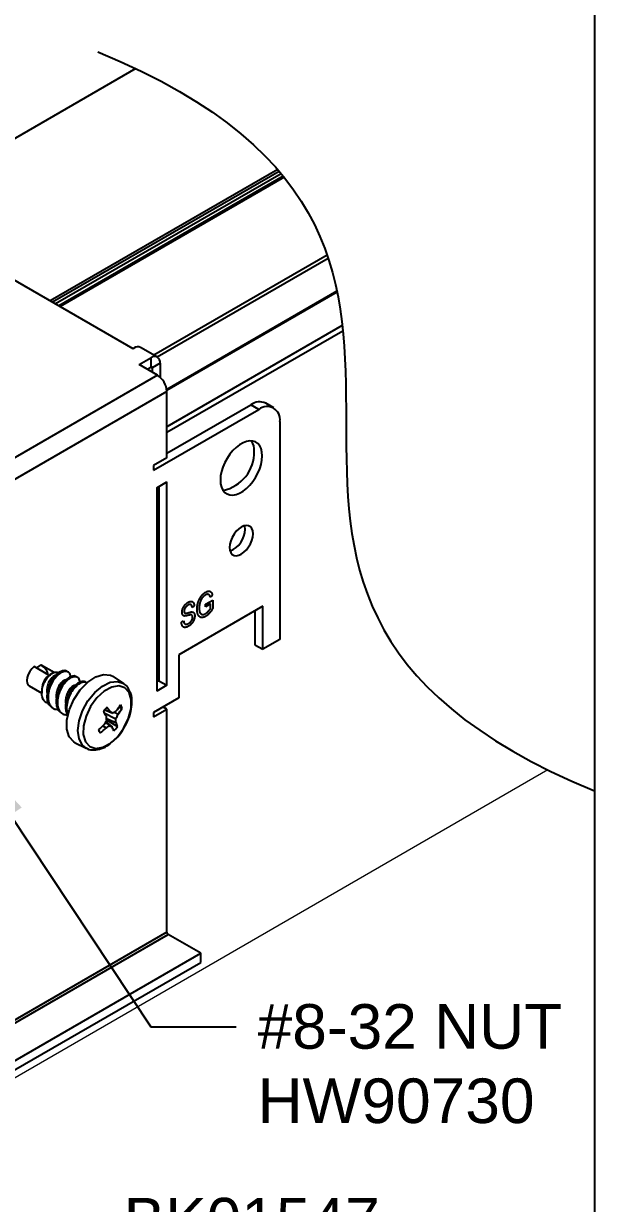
# Model space of a CAD drawing. Extents: x 0 to 9.6, y -11.7 to 0.2.
# Drawn here: x 7.156 to 9.563, y -9.211 to -4.237 of the extents above; entities that cross this region are included whole.
import ezdxf
from ezdxf import colors
from ezdxf.entities.mleader import LeaderData, LeaderLine
from ezdxf.math import Vec2, Vec3

# ---------------------------------------------------------------- set-up
doc = ezdxf.new("R2010")
doc.units = 0
doc.header["$LTSCALE"] = 0.5
doc.header["$MEASUREMENT"] = 0
for name, color, linetype in [('Dimension', 10, 'CONTINUOUS'), ('FAB DWG', 221, 'CONTINUOUS'), ('Hardware', 242, 'CONTINUOUS'), ('Housing', 150, 'CONTINUOUS'), ('Mounting', 4, 'CONTINUOUS')]:
    doc.layers.add(name, color=color, linetype=linetype)
doc.layers.add('Text-Unprinted', color=131, linetype='CONTINUOUS', plot=False)
doc.styles.get("Standard").update_dxf_attribs({"font": 'arial.ttf'})

msp = doc.modelspace()

# ---------------------------------------------------------------- linework, layer by layer
at = {"layer": 'Dimension', "transparency": 16777216}
msp.add_open_spline([(7.469, -4.3555), (8.5118, -4.7854), (8.516, -5.9133), (8.5203, -7.0413), (9.5631, -7.4712)], degree=3, dxfattribs=at)
at = {"layer": 'Hardware', "transparency": 16777216}
for p, q in [((7.2598, -6.9816), (7.2004, -6.9474)), ((7.229, -6.9405), (7.2102, -6.953)), ((7.2309, -6.9415), (7.229, -6.9405)), ((7.2848, -6.9726), (7.2309, -6.9415)), ((7.2776, -6.9755), (7.2689, -6.9805)), ((7.3439, -6.9705), (7.3391, -6.9677)), ((7.3832, -6.9932), (7.3784, -6.9904)), ((7.422, -7.0156), (7.4176, -7.0131)), ((7.5783, -7.0186), (7.535, -6.9898)), ((7.1802, -7.0292), (7.2333, -7.0598)), ((7.2331, -7.0425), (7.2331, -7.0588)), ((7.2767, -7.1211), (7.2816, -7.1239)), ((7.316, -7.1438), (7.3209, -7.1466)), ((7.4962, -7.1422), (7.5458, -7.1672)), ((7.4982, -7.1293), (7.5332, -7.1439)), ((7.4985, -7.1289), (7.5216, -7.1385)), ((7.5396, -7.1395), (7.5548, -7.1486)), ((7.5571, -7.1202), (7.5724, -7.1231)), ((7.4907, -7.1969), (7.504, -7.2058)), ((7.5012, -7.1834), (7.5193, -7.197)), ((7.5026, -7.1809), (7.5295, -7.2015)), ((7.5061, -7.1657), (7.5457, -7.1832)), ((7.5065, -7.1717), (7.5523, -7.2001)), ((7.4742, -7.2184), (7.48, -7.2272)), ((7.3741, -7.2684), (7.4207, -7.2915))]:
    msp.add_line(p, q, dxfattribs=at)
at = {"layer": 'Hardware', "transparency": 16777216, "flags": 128}
for points in [[(7.2004, -6.9474), (7.1906, -6.9563), (7.1821, -6.9676), (7.1754, -6.9804), (7.1712, -6.9936), (7.1697, -7.006), (7.1712, -7.0168), (7.1754, -7.0251), (7.1802, -7.0292)], [(7.3488, -7.2432), (7.339, -7.2114), (7.3391, -7.1721), (7.3492, -7.1289), (7.3685, -7.0855), (7.3951, -7.0458), (7.4267, -7.0134), (7.4606, -6.9911), (7.4936, -6.9809), (7.523, -6.9837), (7.535, -6.9898)], [(7.4204, -7.2913), (7.4042, -7.2787), (7.3899, -7.2523), (7.3851, -7.2171), (7.3902, -7.1763), (7.4047, -7.1334), (7.4275, -7.0922), (7.4563, -7.0565), (7.4887, -7.0294), (7.5219, -7.0134), (7.5527, -7.0097), (7.5784, -7.0187)], [(7.4169, -7.2645), (7.435, -7.2845), (7.4604, -7.2924), (7.4905, -7.2873), (7.5224, -7.2699), (7.5531, -7.2417), (7.5794, -7.2056), (7.5989, -7.1651), (7.6096, -7.1242), (7.6104, -7.0868), (7.6014, -7.0566), (7.5833, -7.0366), (7.5579, -7.0288), (7.5278, -7.0338), (7.4959, -7.0513), (7.4652, -7.0794), (7.4389, -7.1155), (7.4194, -7.156), (7.4087, -7.197), (7.4079, -7.2344), (7.4169, -7.2645)], [(7.3741, -7.2684), (7.3678, -7.2647), (7.3488, -7.2432)]]:
    msp.add_lwpolyline(points, dxfattribs=at)
at = {"layer": 'Hardware', "transparency": 16777216}
for centre, radius, start, end in [((7.3089, -7.045), 0.0759, 121.8556, 178.1497), ((7.1563, -6.8352), 0.4921, 322.5671, 326.1456), ((7.5402, -7.1316), 0.0333, 14.8179, 42.0315), ((7.5842, -7.2019), 0.1126, 132.3975, 144.4471), ((6.8332, -7.5602), 0.7838, 30.9693, 32.7251), ((7.0231, -7.2057), 0.4847, 3.7847, 5.785), ((7.1128, -7.3985), 0.4844, 32.454, 35.2675), ((5.2272, -12.135), 5.4981, 65.2025, 65.3358), ((7.2966, -6.7888), 0.4267, 303.6693, 305.9326), ((7.1098, -6.9453), 0.4892, 333.0283, 335.4475), ((7.2095, -6.8909), 0.4308, 323.2582, 327.3799), ((7.0953, -6.782), 0.5731, 311.1673, 314.3997), ((7.1703, -6.8565), 0.4831, 309.8761, 313.6946), ((7.0161, -6.897), 0.5633, 328.4842, 330.5796), ((7.3127, -6.8541), 0.4004, 298.5525, 301.0774), ((7.7872, -6.6071), 0.6479, 245.5803, 246.5626), ((7.2444, -7.3369), 0.3156, 22.1777, 25.3983), ((7.4607, -7.1346), 0.1126, 312.3975, 324.4471), ((7.217, -7.174), 0.3288, 358.4034, 1.1939), ((7.3497, -7.2693), 0.2141, 18.8563, 23.7053), ((7.5048, -7.2049), 0.0333, 194.8179, 222.0315)]:
    msp.add_arc(centre, radius, start, end, dxfattribs=at)
msp.add_ellipse((7.1855, -6.9737), major_axis=(0.0734, -0.0214), ratio=0.636923, start_param=0.2745, end_param=1.131356, dxfattribs=at)
for points, knots in [([(7.3386, -6.9683), (7.3381, -6.9678), (7.3341, -6.9632), (7.3201, -6.9647), (7.3002, -6.9744), (7.2872, -6.9896), (7.2808, -6.9971)], [0, 0, 0, 0, 0.044871, 0.357334, 0.682909, 1, 1, 1, 1]), ([(7.2611, -7.1018), (7.2604, -7.1018), (7.2534, -7.1018), (7.2439, -7.0941), (7.2348, -7.0788), (7.232, -7.0582), (7.2353, -7.0355), (7.2438, -7.0132), (7.2526, -6.9989), (7.2581, -6.9924), (7.259, -6.9913)], [0, 0, 0, 0, 0.022297, 0.194605, 0.355817, 0.515108, 0.674685, 0.823565, 0.970151, 1, 1, 1, 1]), ([(7.2687, -7.0022), (7.2655, -7.0079), (7.2589, -7.0193), (7.255, -7.0391), (7.2537, -7.0528), (7.2558, -7.058), (7.2559, -7.0582)], [0, 0, 0, 0, 0.326901, 0.662879, 0.984838, 1, 1, 1, 1]), ([(7.2808, -6.9971), (7.2751, -7.0059), (7.2637, -7.0237), (7.2547, -7.0555), (7.2537, -7.085), (7.261, -7.1089), (7.2721, -7.1168), (7.2772, -7.1205)], [0, 0, 0, 0, 0.203832, 0.413117, 0.613974, 0.821409, 1, 1, 1, 1]), ([(7.2857, -6.9999), (7.28, -7.0087), (7.2686, -7.0265), (7.2596, -7.0583), (7.2584, -7.088), (7.2668, -7.112), (7.2819, -7.1269), (7.2956, -7.1277), (7.3017, -7.1281)], [0, 0, 0, 0, 0.170918, 0.346408, 0.514831, 0.68877, 0.862709, 1, 1, 1, 1]), ([(7.259, -6.9913), (7.2623, -6.9879), (7.2697, -6.9802), (7.2816, -6.9726), (7.2927, -6.9698), (7.3003, -6.9708), (7.3025, -6.9744), (7.303, -6.9752)], [0, 0, 0, 0, 0.198403, 0.437384, 0.679844, 0.928294, 1, 1, 1, 1]), ([(7.3021, -6.9834), (7.3008, -6.9826), (7.2976, -6.9806), (7.2895, -6.9836), (7.2794, -6.9909), (7.2721, -6.9986), (7.2687, -7.0022)], [0, 0, 0, 0, 0.181246, 0.465442, 0.746856, 1, 1, 1, 1]), ([(7.3546, -6.9913), (7.3543, -6.9878), (7.3534, -6.9769), (7.3429, -6.968), (7.3255, -6.9668), (7.305, -6.9774), (7.292, -6.9925), (7.2857, -6.9999)], [0, 0, 0, 0, 0.108019, 0.333276, 0.55139, 0.778656, 1, 1, 1, 1]), ([(7.3408, -7.0055), (7.3405, -7.0051), (7.3384, -7.0025), (7.3303, -7.0038), (7.3192, -7.0106), (7.3076, -7.0242), (7.2983, -7.0422), (7.2942, -7.0617), (7.293, -7.0755), (7.2951, -7.0806), (7.2952, -7.0809)], [0, 0, 0, 0, 0.02279, 0.1813023, 0.3467171, 0.5076626, 0.6686081, 0.8340228, 0.9925351, 1, 1, 1, 1]), ([(7.3779, -6.991), (7.3774, -6.9905), (7.3734, -6.9859), (7.3594, -6.9874), (7.3395, -6.9971), (7.3265, -7.0123), (7.3201, -7.0198)], [0, 0, 0, 0, 0.044871, 0.357334, 0.682909, 1, 1, 1, 1]), ([(7.3939, -7.014), (7.3936, -7.0105), (7.3927, -6.9995), (7.3822, -6.9907), (7.3648, -6.9895), (7.3443, -7.0001), (7.3313, -7.0151), (7.325, -7.0226)], [0, 0, 0, 0, 0.108019, 0.333276, 0.55139, 0.778656, 1, 1, 1, 1]), ([(7.4172, -7.0137), (7.4167, -7.0131), (7.4127, -7.0086), (7.3987, -7.0101), (7.3788, -7.0198), (7.3658, -7.035), (7.3594, -7.0424)], [0, 0, 0, 0, 0.044871, 0.357334, 0.682909, 1, 1, 1, 1]), ([(7.4221, -7.0165), (7.4216, -7.0159), (7.4176, -7.0114), (7.4036, -7.0129), (7.3837, -7.0226), (7.3707, -7.0378), (7.3642, -7.0453)], [0, 0, 0, 0, 0.044871, 0.357334, 0.682909, 1, 1, 1, 1]), ([(7.3201, -7.0198), (7.3144, -7.0286), (7.303, -7.0464), (7.294, -7.0782), (7.293, -7.1077), (7.3003, -7.1316), (7.3113, -7.1395), (7.3164, -7.1431)], [0, 0, 0, 0, 0.203832, 0.413117, 0.613974, 0.821409, 1, 1, 1, 1]), ([(7.325, -7.0226), (7.3193, -7.0314), (7.3079, -7.0492), (7.2989, -7.081), (7.2977, -7.1107), (7.306, -7.1347), (7.3212, -7.1496), (7.3349, -7.1504), (7.3409, -7.1508)], [0, 0, 0, 0, 0.170918, 0.346408, 0.514831, 0.68877, 0.862709, 1, 1, 1, 1]), ([(7.3801, -7.0281), (7.3798, -7.0278), (7.3777, -7.0252), (7.3696, -7.0264), (7.3585, -7.0332), (7.3469, -7.0469), (7.3376, -7.0648), (7.3335, -7.0844), (7.3323, -7.0982), (7.3344, -7.1033), (7.3345, -7.1036)], [0, 0, 0, 0, 0.02279, 0.1813023, 0.3467171, 0.5076626, 0.6686081, 0.8340228, 0.9925351, 1, 1, 1, 1]), ([(7.3594, -7.0424), (7.3537, -7.0513), (7.3422, -7.0691), (7.3335, -7.1007), (7.3317, -7.13), (7.338, -7.144), (7.3409, -7.1508)], [0, 0, 0, 0, 0.254588, 0.515987, 0.766859, 1, 1, 1, 1]), ([(7.3642, -7.0453), (7.3586, -7.0541), (7.3471, -7.072), (7.3385, -7.1034), (7.3364, -7.1299), (7.3414, -7.1418), (7.3433, -7.1463)], [0, 0, 0, 0, 0.276721, 0.560845, 0.833527, 1, 1, 1, 1]), ([(7.5248, -7.2686), (7.5321, -7.2629), (7.5499, -7.2489), (7.5743, -7.2173), (7.5959, -7.1782), (7.6099, -7.1367), (7.6145, -7.0966), (7.6118, -7.0658), (7.6039, -7.0517), (7.6015, -7.0474)], [0, 0, 0, 0, 0.111292, 0.273121, 0.434693, 0.59683, 0.760397, 0.926473, 1, 1, 1, 1]), ([(7.6015, -7.0474), (7.5995, -7.0428), (7.5945, -7.0308), (7.5843, -7.0237), (7.578, -7.0194)], [0, 0, 0, 0, 0.387348, 1, 1, 1, 1]), ([(7.4207, -7.2904), (7.4221, -7.2914), (7.4312, -7.2982), (7.4536, -7.2999), (7.4839, -7.2943), (7.5086, -7.283), (7.5216, -7.2715), (7.5248, -7.2686)], [0, 0, 0, 0, 0.051195, 0.329793, 0.608903, 0.904587, 1, 1, 1, 1])]:
    msp.add_open_spline(points, degree=3, knots=knots, dxfattribs=at)
at = {"layer": 'Housing', "linetype": 'Continuous', "lineweight": 25, "transparency": 16777216}
for p, q in [((7.6289, -4.4263), (6.6006, -5.0199)), ((8.2277, -4.8523), (7.2689, -5.4058)), ((8.2339, -4.8595), (7.2782, -5.4112)), ((8.2424, -4.8696), (7.2913, -5.4187)), ((8.2512, -4.8802), (7.3049, -5.4265)), ((8.2519, -4.8811), (7.306, -5.4272)), ((8.2547, -4.8846), (7.3104, -5.4297)), ((8.4363, -5.2127), (7.7059, -5.6343)), ((8.441, -5.2267), (7.7198, -5.643)), ((8.4774, -5.3641), (7.7596, -5.7785)), ((8.4783, -5.3686), (7.7602, -5.7832)), ((8.5002, -5.5095), (7.7605, -5.9365)), ((8.5026, -5.5326), (7.7605, -5.961))]:
    msp.add_line(p, q, dxfattribs=at)
at = {"layer": 'Housing', "lineweight": 20, "transparency": 16777216, "extrusion": (-1.66533e-16, 0.816497, 0.57735)}
msp.add_line((9.3665, -7.3827), (6.2134, -9.2031), dxfattribs=at)
at = {"layer": 'Mounting', "linetype": 'Continuous', "lineweight": 25, "transparency": 16777216}
for p, q in [((6.5215, -4.9743), (7.6175, -5.607)), ((7.6175, -5.607), (7.6217, -5.6046)), ((7.7203, -5.6427), (7.6496, -5.6018)), ((7.643, -5.674), (7.6924, -5.6454)), ((7.6924, -5.6454), (7.6924, -5.6844)), ((7.7319, -5.6682), (7.6981, -5.6877)), ((7.7319, -5.6682), (7.7319, -5.7271)), ((7.721, -5.719), (6.3068, -6.5354)), ((7.721, -5.719), (7.643, -5.674)), ((7.6768, -5.6935), (7.6924, -5.6844)), ((7.6924, -5.6844), (7.6981, -5.6877)), ((7.6981, -5.6877), (7.6981, -5.7058)), ((7.7605, -5.7874), (6.3463, -6.6038)), ((7.7605, -6.0675), (7.7605, -5.7874)), ((7.7605, -8.0665), (7.7605, -7.1272)), ((7.7605, -8.0665), (6.3463, -8.8829)), ((6.3519, -8.8927), (7.7662, -8.0763)), ((7.9035, -8.1556), (7.7662, -8.0763)), ((6.4893, -8.972), (7.9035, -8.1556)), ((7.9035, -8.1946), (7.9035, -8.1556)), ((6.4893, -9.011), (7.9035, -8.1946))]:
    msp.add_line(p, q, dxfattribs=at)
at = {"layer": 'Mounting', "transparency": 16777216}
for p, q in [((7.7041, -6.1196), (8.1486, -5.863)), ((7.7605, -6.048), (8.1148, -5.8435)), ((8.1486, -5.863), (8.1148, -5.8435)), ((8.2111, -5.8568), (8.1773, -5.8373)), ((8.237, -5.9141), (8.237, -6.8327)), ((7.7605, -6.0675), (7.7041, -6.1001)), ((7.7041, -6.1001), (7.7041, -6.1196)), ((7.7175, -6.1935), (7.76, -6.169)), ((7.7175, -6.1935), (7.7175, -7.0509)), ((7.7262, -6.1885), (7.7262, -7.0069)), ((7.76, -7.0264), (7.76, -6.169)), ((7.9525, -6.6469), (7.9436, -6.6546)), ((8.1645, -6.6932), (7.8109, -6.8973)), ((7.8756, -6.6912), (7.8667, -6.6977)), ((7.9235, -6.6842), (7.9536, -6.6668)), ((7.9447, -6.6835), (7.9235, -6.6958)), ((7.9235, -6.6958), (7.9235, -6.6842)), ((7.9447, -6.7017), (7.9447, -6.6835)), ((7.9536, -6.6668), (7.9536, -6.7031)), ((8.1307, -6.7127), (8.1307, -6.855)), ((8.1645, -6.8745), (8.1645, -6.6932)), ((7.8221, -6.7607), (7.831, -6.7543)), ((8.1307, -6.855), (8.1645, -6.8745)), ((8.237, -6.8327), (8.1645, -6.8745)), ((7.8109, -6.8973), (7.8109, -7.0786)), ((7.7262, -7.0069), (7.7175, -7.0118)), ((7.7262, -7.0069), (7.76, -7.0264)), ((7.76, -7.0264), (7.7175, -7.0509)), ((7.8109, -7.0786), (7.7041, -7.1403)), ((7.7041, -7.1598), (7.7605, -7.1272)), ((7.7041, -7.1403), (7.7041, -7.1598)), ((7.7605, -7.1272), (7.7436, -7.1175))]:
    msp.add_line(p, q, dxfattribs=at)
at = {"layer": 'Mounting', "transparency": 16777216, "flags": 128}
for points in [[(8.1627, -6.059), (8.1615, -6.0429), (8.1579, -6.0286), (8.1521, -6.0166), (8.1441, -6.0071), (8.1342, -6.0004), (8.1227, -5.9967), (8.1098, -5.996), (8.096, -5.9985), (8.0816, -6.0041), (8.067, -6.0125), (8.0526, -6.0236), (8.0388, -6.037), (8.026, -6.0525), (8.0145, -6.0695), (8.0046, -6.0876), (7.9966, -6.1063), (7.9907, -6.1251), (7.9871, -6.1435), (7.9859, -6.161), (7.9871, -6.1771), (7.9907, -6.1914), (7.9966, -6.2035), (8.0046, -6.213), (8.0145, -6.2197), (8.026, -6.2234), (8.0388, -6.224), (8.0526, -6.2215), (8.067, -6.2159), (8.0816, -6.2075), (8.096, -6.1964), (8.1098, -6.183), (8.1227, -6.1676), (8.1342, -6.1505), (8.1441, -6.1324), (8.1521, -6.1137), (8.1579, -6.0949), (8.1615, -6.0765), (8.1627, -6.059)], [(8.1238, -6.3876), (8.1226, -6.3756), (8.1189, -6.3657), (8.113, -6.3582), (8.1052, -6.3537), (8.0958, -6.3523), (8.0853, -6.3541), (8.0743, -6.3591), (8.0633, -6.3668), (8.0528, -6.3771), (8.0435, -6.3893), (8.0356, -6.4029), (8.0297, -6.4172), (8.0261, -6.4314), (8.0248, -6.4448), (8.0261, -6.4568), (8.0297, -6.4668), (8.0356, -6.4742), (8.0435, -6.4787), (8.0528, -6.4801), (8.0633, -6.4783), (8.0743, -6.4734), (8.0853, -6.4656), (8.0958, -6.4553), (8.1052, -6.4431), (8.113, -6.4295), (8.1189, -6.4153), (8.1226, -6.4011), (8.1238, -6.3876)], [(8.09, -6.3681), (8.0888, -6.3561), (8.0881, -6.3534)]]:
    msp.add_lwpolyline(points, dxfattribs=at)
at = {"layer": 'Mounting', "linetype": 'Continuous', "lineweight": 25, "transparency": 16777216}
for centre, radius, start, end in [((7.6381, -5.6274), 0.0281, 65.6919, 125.6179), ((7.7078, -5.6643), 0.0244, 350.7857, 129.203), ((7.6946, -5.6872), 0.00349, 350.785, 129.2006), ((7.6748, -5.7913), 0.0858, 2.6055, 57.3946), ((7.7728, -8.0659), 0.0123, 182.6054, 237.3946)]:
    msp.add_arc(centre, radius, start, end, dxfattribs=at)
at = {"layer": 'Mounting', "transparency": 16777216}
for centre, radius, start, end in [((8.1512, -5.8927), 0.0612, 64.7809, 126.5296), ((8.1828, -5.9058), 0.0548, 351.3147, 128.6746), ((8.0545, -6.0357), 0.0745, 357.0639, 32.1491), ((7.9645, -6.0433), 0.1644, 281.484, 1.3443), ((7.9907, -6.367), 0.0994, 291.3137, 359.3342)]:
    msp.add_arc(centre, radius, start, end, dxfattribs=at)
for points, knots in [([(7.8879, -6.7059), (7.8879, -6.7045), (7.8879, -6.7019), (7.8881, -6.698), (7.8885, -6.694), (7.889, -6.6902), (7.8897, -6.6863), (7.8905, -6.6825), (7.8915, -6.6788), (7.8926, -6.6751), (7.8938, -6.6715), (7.8952, -6.6681), (7.8966, -6.6647), (7.8981, -6.6616), (7.8997, -6.6585), (7.9015, -6.6556), (7.9033, -6.6528), (7.9052, -6.6502), (7.9071, -6.6477), (7.9092, -6.6454), (7.9114, -6.6432), (7.9136, -6.6411), (7.916, -6.6391), (7.9184, -6.6373), (7.9209, -6.6355), (7.9226, -6.6345), (7.9235, -6.634)], [0, 0, 0, 0, 0.053463, 0.105137, 0.155418, 0.204128, 0.251658, 0.298284, 0.343767, 0.388266, 0.431829, 0.473763, 0.514099, 0.553175, 0.591054, 0.628087, 0.664322, 0.700222, 0.735964, 0.771765, 0.807942, 0.844588, 0.881846, 0.920031, 0.959557, 1, 1, 1, 1]), ([(7.9227, -6.6461), (7.922, -6.6464), (7.9208, -6.6472), (7.9189, -6.6485), (7.9171, -6.6498), (7.9154, -6.6513), (7.9138, -6.6528), (7.9122, -6.6545), (7.9107, -6.6562), (7.9092, -6.658), (7.9078, -6.66), (7.9065, -6.662), (7.9053, -6.6642), (7.9041, -6.6664), (7.903, -6.6688), (7.902, -6.6713), (7.901, -6.6738), (7.9002, -6.6765), (7.8993, -6.6793), (7.8987, -6.6821), (7.8981, -6.685), (7.8976, -6.6879), (7.8972, -6.6909), (7.897, -6.694), (7.8968, -6.6972), (7.8968, -6.6992), (7.8968, -6.7003)], [0, 0, 0, 0, 0.039685, 0.078083, 0.115732, 0.152035, 0.187856, 0.22295, 0.257949, 0.292709, 0.327632, 0.363189, 0.399401, 0.43625, 0.474911, 0.514631, 0.555789, 0.598863, 0.643197, 0.689157, 0.736131, 0.785147, 0.835845, 0.888456, 0.943369, 1, 1, 1, 1]), ([(7.9436, -6.6546), (7.9433, -6.6535), (7.9427, -6.6514), (7.9417, -6.6487), (7.9406, -6.6466), (7.9393, -6.645), (7.9378, -6.6439), (7.9362, -6.6431), (7.9343, -6.6428), (7.9323, -6.6427), (7.9301, -6.643), (7.9277, -6.6436), (7.9253, -6.6446), (7.9235, -6.6456), (7.9227, -6.6461)], [0, 0, 0, 0, 0.112809, 0.212382, 0.300207, 0.377104, 0.448767, 0.521144, 0.595149, 0.671622, 0.750239, 0.830373, 0.913275, 1, 1, 1, 1]), ([(7.9235, -6.634), (7.9248, -6.6333), (7.9272, -6.6319), (7.9308, -6.6305), (7.9341, -6.6297), (7.9372, -6.6294), (7.94, -6.6296), (7.9425, -6.6303), (7.9449, -6.6315), (7.9465, -6.633), (7.9478, -6.6344), (7.9486, -6.6357), (7.9494, -6.6371), (7.9501, -6.6387), (7.9508, -6.6405), (7.9514, -6.6424), (7.952, -6.6446), (7.9523, -6.6461), (7.9525, -6.6469)], [0, 0, 0, 0, 0.08884, 0.172823, 0.25299, 0.330537, 0.406372, 0.480886, 0.555221, 0.630843, 0.670089, 0.710569, 0.753368, 0.798103, 0.845063, 0.894345, 0.945926, 1, 1, 1, 1]), ([(7.8243, -6.7184), (7.8244, -6.7174), (7.8244, -6.7155), (7.8247, -6.7125), (7.8252, -6.7095), (7.826, -6.7066), (7.8269, -6.7036), (7.8281, -6.7007), (7.8295, -6.6978), (7.8311, -6.6949), (7.8328, -6.6921), (7.8347, -6.6895), (7.8368, -6.687), (7.839, -6.6846), (7.8414, -6.6824), (7.8439, -6.6804), (7.8465, -6.6785), (7.8483, -6.6774), (7.8492, -6.6769)], [0, 0, 0, 0, 0.065534, 0.128827, 0.189955, 0.249648, 0.308248, 0.366796, 0.425501, 0.485892, 0.546682, 0.606687, 0.667522, 0.729426, 0.793138, 0.859027, 0.927697, 1, 1, 1, 1]), ([(7.8495, -6.6883), (7.8489, -6.6887), (7.8476, -6.6894), (7.8458, -6.6907), (7.8441, -6.692), (7.8425, -6.6934), (7.8411, -6.6948), (7.8397, -6.6964), (7.8385, -6.698), (7.8374, -6.6997), (7.8364, -6.7014), (7.8356, -6.7031), (7.8348, -6.7048), (7.8343, -6.7065), (7.8338, -6.7083), (7.8335, -6.71), (7.8333, -6.7118), (7.8333, -6.7129), (7.8333, -6.7135)], [0, 0, 0, 0, 0.080424, 0.155448, 0.227487, 0.294949, 0.359799, 0.42102, 0.481902, 0.540608, 0.598482, 0.655152, 0.710201, 0.765597, 0.821722, 0.879164, 0.938369, 1, 1, 1, 1]), ([(7.8333, -6.7135), (7.8333, -6.7145), (7.8333, -6.7164), (7.8339, -6.7188), (7.8347, -6.7207), (7.8356, -6.7215), (7.8361, -6.7219)], [0, 0, 0, 0, 0.283774, 0.539584, 0.775645, 1, 1, 1, 1]), ([(7.8492, -6.6769), (7.8505, -6.6762), (7.853, -6.6748), (7.8566, -6.6734), (7.8599, -6.6726), (7.863, -6.6724), (7.8658, -6.6728), (7.8683, -6.6738), (7.8704, -6.6753), (7.8722, -6.6775), (7.8736, -6.6801), (7.8747, -6.6833), (7.8754, -6.6871), (7.8755, -6.6898), (7.8756, -6.6912)], [0, 0, 0, 0, 0.091915, 0.17935, 0.26276, 0.343825, 0.423054, 0.500154, 0.577402, 0.656471, 0.73765, 0.820878, 0.907923, 1, 1, 1, 1]), ([(7.8667, -6.6977), (7.8666, -6.6969), (7.8665, -6.6955), (7.8661, -6.6934), (7.8657, -6.6916), (7.8651, -6.69), (7.8644, -6.6887), (7.8636, -6.6876), (7.8627, -6.6867), (7.8617, -6.686), (7.8605, -6.6855), (7.8593, -6.6853), (7.8579, -6.6852), (7.8565, -6.6854), (7.8549, -6.6858), (7.8532, -6.6864), (7.8514, -6.6872), (7.8502, -6.6879), (7.8495, -6.6883)], [0, 0, 0, 0, 0.076573, 0.149323, 0.217219, 0.282087, 0.343266, 0.402231, 0.458477, 0.514151, 0.569073, 0.624353, 0.681191, 0.739404, 0.79983, 0.862831, 0.929646, 1, 1, 1, 1]), ([(7.9241, -6.7353), (7.9233, -6.7358), (7.9216, -6.7367), (7.9191, -6.7379), (7.9166, -6.7388), (7.9143, -6.7396), (7.912, -6.7401), (7.9097, -6.7403), (7.9076, -6.7404), (7.9055, -6.7402), (7.9035, -6.7398), (7.9016, -6.7391), (7.8999, -6.7382), (7.8982, -6.7371), (7.8966, -6.7358), (7.8952, -6.7342), (7.8938, -6.7324), (7.8926, -6.7304), (7.8915, -6.7281), (7.8905, -6.7256), (7.8897, -6.7229), (7.889, -6.7199), (7.8885, -6.7167), (7.8881, -6.7133), (7.8879, -6.7097), (7.8879, -6.7072), (7.8879, -6.7059)], [0, 0, 0, 0, 0.040148, 0.079613, 0.11807, 0.156206, 0.193673, 0.231029, 0.268512, 0.306059, 0.343763, 0.381446, 0.419308, 0.457555, 0.496773, 0.536532, 0.577305, 0.619549, 0.662812, 0.706677, 0.751934, 0.798478, 0.846404, 0.895869, 0.947035, 1, 1, 1, 1]), ([(7.8968, -6.7003), (7.8968, -6.7019), (7.8968, -6.7049), (7.8972, -6.7092), (7.8978, -6.713), (7.8986, -6.7164), (7.8996, -6.7193), (7.9009, -6.7218), (7.9024, -6.7239), (7.9041, -6.7255), (7.9061, -6.7266), (7.9082, -6.7274), (7.9104, -6.7279), (7.9128, -6.7279), (7.9153, -6.7275), (7.9179, -6.7268), (7.9207, -6.7256), (7.9226, -6.7246), (7.9236, -6.724)], [0, 0, 0, 0, 0.084019, 0.162985, 0.237226, 0.307222, 0.373055, 0.435639, 0.495813, 0.553896, 0.610518, 0.665603, 0.719788, 0.773579, 0.827974, 0.883384, 0.940504, 1, 1, 1, 1]), ([(7.9236, -6.724), (7.9245, -6.7234), (7.9265, -6.7223), (7.9294, -6.72), (7.9323, -6.7173), (7.9352, -6.7144), (7.938, -6.7112), (7.9405, -6.7081), (7.9428, -6.7049), (7.9441, -6.7027), (7.9447, -6.7017)], [0, 0, 0, 0, 0.12227, 0.248326, 0.378192, 0.51368, 0.647529, 0.772651, 0.889832, 1, 1, 1, 1]), ([(7.9536, -6.7031), (7.9525, -6.705), (7.9502, -6.7086), (7.9466, -6.7137), (7.943, -6.7185), (7.9394, -6.7227), (7.9356, -6.7266), (7.9318, -6.73), (7.928, -6.7329), (7.9254, -6.7345), (7.9241, -6.7353)], [0, 0, 0, 0, 0.140143, 0.274282, 0.402865, 0.527314, 0.647566, 0.76586, 0.882524, 1, 1, 1, 1]), ([(7.8508, -6.7776), (7.8497, -6.7782), (7.8477, -6.7793), (7.8447, -6.7806), (7.8418, -6.7816), (7.8392, -6.7821), (7.8366, -6.7823), (7.8343, -6.7821), (7.8321, -6.7816), (7.8301, -6.7806), (7.8283, -6.7793), (7.8267, -6.7777), (7.8253, -6.7757), (7.8242, -6.7733), (7.8233, -6.7707), (7.8227, -6.7677), (7.8223, -6.7644), (7.8222, -6.762), (7.8221, -6.7607)], [0, 0, 0, 0, 0.069062, 0.134766, 0.197611, 0.258528, 0.318127, 0.377058, 0.435686, 0.494734, 0.554091, 0.613333, 0.672924, 0.734066, 0.796299, 0.861241, 0.92897, 1, 1, 1, 1]), ([(7.8475, -6.7322), (7.8467, -6.7325), (7.8451, -6.7328), (7.8429, -6.7333), (7.8408, -6.7337), (7.839, -6.734), (7.8373, -6.7341), (7.8358, -6.7342), (7.8344, -6.7341), (7.8329, -6.7338), (7.8312, -6.7333), (7.8295, -6.7322), (7.8279, -6.7308), (7.8266, -6.729), (7.8256, -6.7269), (7.8249, -6.7244), (7.8244, -6.7216), (7.8244, -6.7195), (7.8243, -6.7184)], [0, 0, 0, 0, 0.0696135, 0.1341558, 0.1941217, 0.2492702, 0.3003975, 0.3464603, 0.3882517, 0.4259028, 0.4961061, 0.5655346, 0.6348463, 0.7047585, 0.775666, 0.8477254, 0.9224176, 1, 1, 1, 1]), ([(7.831, -6.7543), (7.8312, -6.7555), (7.8314, -6.7579), (7.8321, -6.761), (7.833, -6.7635), (7.8341, -6.7655), (7.8355, -6.7669), (7.8372, -6.7679), (7.8391, -6.7686), (7.8412, -6.7688), (7.8436, -6.7687), (7.8461, -6.7681), (7.8488, -6.7671), (7.8506, -6.7661), (7.8516, -6.7656)], [0, 0, 0, 0, 0.106713, 0.202383, 0.287988, 0.365132, 0.438155, 0.511442, 0.587093, 0.665986, 0.746839, 0.82888, 0.91253, 1, 1, 1, 1]), ([(7.8361, -6.7219), (7.8363, -6.7221), (7.8369, -6.7224), (7.838, -6.7226), (7.8393, -6.7227), (7.8409, -6.7226), (7.8428, -6.7224), (7.8448, -6.7219), (7.8472, -6.7214), (7.8488, -6.7209), (7.8497, -6.7206)], [0, 0, 0, 0, 0.075016, 0.16293, 0.264674, 0.38097, 0.512309, 0.658221, 0.820832, 1, 1, 1, 1]), ([(7.8689, -6.7386), (7.8689, -6.7379), (7.8689, -6.7365), (7.8685, -6.7347), (7.868, -6.7332), (7.8673, -6.7318), (7.8663, -6.7308), (7.8651, -6.73), (7.8637, -6.7296), (7.8624, -6.7294), (7.8611, -6.7294), (7.8599, -6.7295), (7.8584, -6.7297), (7.8567, -6.7301), (7.8548, -6.7305), (7.8526, -6.731), (7.8501, -6.7316), (7.8484, -6.732), (7.8475, -6.7322)], [0, 0, 0, 0, 0.062827, 0.122373, 0.180384, 0.236489, 0.292629, 0.350398, 0.410193, 0.473423, 0.510212, 0.55528, 0.608473, 0.669857, 0.740038, 0.817917, 0.904812, 1, 1, 1, 1]), ([(7.8497, -6.7206), (7.8505, -6.7204), (7.8522, -6.7199), (7.8545, -6.7192), (7.8567, -6.7187), (7.8587, -6.7182), (7.8604, -6.7178), (7.862, -6.7175), (7.8634, -6.7172), (7.8642, -6.7172), (7.8646, -6.7171)], [0, 0, 0, 0, 0.169324, 0.325355, 0.468916, 0.600312, 0.718846, 0.824985, 0.918758, 1, 1, 1, 1]), ([(7.8778, -6.7332), (7.8778, -6.7345), (7.8777, -6.7372), (7.8771, -6.7415), (7.876, -6.7458), (7.8744, -6.7502), (7.8726, -6.7544), (7.8704, -6.7585), (7.8679, -6.7624), (7.8651, -6.766), (7.8619, -6.7693), (7.8585, -6.7724), (7.8547, -6.7752), (7.8521, -6.7768), (7.8508, -6.7776)], [0, 0, 0, 0, 0.084273, 0.166517, 0.247388, 0.328837, 0.409098, 0.487727, 0.565708, 0.644985, 0.726558, 0.81207, 0.902729, 1, 1, 1, 1]), ([(7.8516, -6.7656), (7.8522, -6.7652), (7.8535, -6.7644), (7.8554, -6.7631), (7.8572, -6.7617), (7.8589, -6.7602), (7.8604, -6.7587), (7.8618, -6.757), (7.8632, -6.7553), (7.8644, -6.7535), (7.8654, -6.7517), (7.8664, -6.7498), (7.8672, -6.748), (7.8678, -6.7461), (7.8683, -6.7442), (7.8687, -6.7423), (7.8689, -6.7405), (7.8689, -6.7392), (7.8689, -6.7386)], [0, 0, 0, 0, 0.078125, 0.15183, 0.222152, 0.289023, 0.352598, 0.414842, 0.474935, 0.534843, 0.593414, 0.650787, 0.707286, 0.763458, 0.819724, 0.877852, 0.937479, 1, 1, 1, 1]), ([(7.8646, -6.7171), (7.8656, -6.7171), (7.8677, -6.7171), (7.8704, -6.7177), (7.8727, -6.7189), (7.8746, -6.7207), (7.876, -6.723), (7.8771, -6.7259), (7.8777, -6.7293), (7.8778, -6.7319), (7.8778, -6.7332)], [0, 0, 0, 0, 0.133785, 0.259385, 0.380822, 0.499531, 0.618358, 0.739896, 0.866296, 1, 1, 1, 1])]:
    msp.add_open_spline(points, degree=3, knots=knots, dxfattribs=at)
at = {"layer": 'Text-Unprinted', "ltscale": 0.5, "transparency": 16777216}
msp.add_lwpolyline([(0, 0), (9.5631, 0), (9.5631, -11.7079), (0, -11.7079)], close=True, dxfattribs=at)

# ---------------------------------------------------------------- leaders
at = {"layer": 'FAB DWG', "transparency": 16777216}
ml = msp.add_multileader_mtext('Standard', dxfattribs=at)
ml.set_content('#8-32 NUT\\PHW90730', color=256)
ml.set_leader_properties()
ml.build(insert=Vec2(0, 0))
ml.multileader.update_dxf_attribs({"dogleg_length": 0.36, "arrow_head_size": 0.35})
ctx = ml.context
ctx.base_point, ctx.char_height, ctx.arrow_head_size, ctx.landing_gap_size, ctx.plane_origin = Vec3(8.053, -8.4662), 0.188, 0.35, 0.09, Vec3(10.6027, 5.3503)
notes = []
notes.append((ctx, [(1, (1, 1, 0), (7.693, -8.4662), (1, 0), 0.36, [(0, [(6.9069, -7.2816)], 0, [])])]))
ctx.mtext.insert, ctx.mtext.flow_direction = Vec3(8.143, -8.3705), 5
ml = msp.add_multileader_mtext('Standard', dxfattribs=at)
ml.set_content('BK01547\\PHW08380', color=256)
ml.set_leader_properties()
ml.build(insert=Vec2(0, 0))
ml.multileader.update_dxf_attribs({"dogleg_length": 0.36, "arrow_head_size": 0.35})
ctx = ml.context
ctx.base_point, ctx.char_height, ctx.arrow_head_size, ctx.landing_gap_size, ctx.plane_origin = Vec3(7.4879, -9.283), 0.188, 0.35, 0.09, Vec3(4.0783, 5.5205)
notes.append((ctx, [(1, (1, 1, 0), (7.1279, -9.283), (1, 0), 0.36, [(0, [(6.6124, -8.5112)], 0, [])])]))
ctx.mtext.insert, ctx.mtext.width, ctx.mtext.flow_direction = Vec3(7.5779, -9.1873), 1.049517, 5
ml = msp.add_multileader_mtext('Standard', dxfattribs=at)
ml.set_content('#8-32 SCREW\\PHW83201-00', color=256)
ml.set_leader_properties()
ml.build(insert=Vec2(0, 0))
ml.multileader.update_dxf_attribs({"dogleg_length": 0.36, "arrow_head_size": 0.35})
ctx = ml.context
ctx.base_point, ctx.char_height, ctx.arrow_head_size, ctx.landing_gap_size, ctx.plane_origin = Vec3(6.3774, -10.2822), 0.188, 0.35, 0.09, Vec3(9.0481, 2.3953)
notes.append((ctx, [(1, (1, 1, 0), (6.0174, -10.2822), (1, 0), 0.36, [(0, [(4.5986, -8.6171)], 0, [])])]))
ctx.mtext.insert, ctx.mtext.flow_direction = Vec3(6.4674, -10.1865), 5
for ctx, leaders in notes:
    for number, flags, end, landing, length, lines in leaders:
        leader = LeaderData()
        leader.index, (leader.has_last_leader_line, leader.has_dogleg_vector, leader.attachment_direction) = number, flags
        leader.last_leader_point, leader.dogleg_vector, leader.dogleg_length = Vec3(end), Vec3(landing), length
        for number, points, colour, breaks in lines:
            line = LeaderLine()
            line.index, line.vertices, line.color, line.breaks = number, Vec3.list(points), colors.encode_raw_color(colour), breaks
            leader.lines.append(line)
        ctx.leaders.append(leader)

doc.saveas('drawing.dxf')
